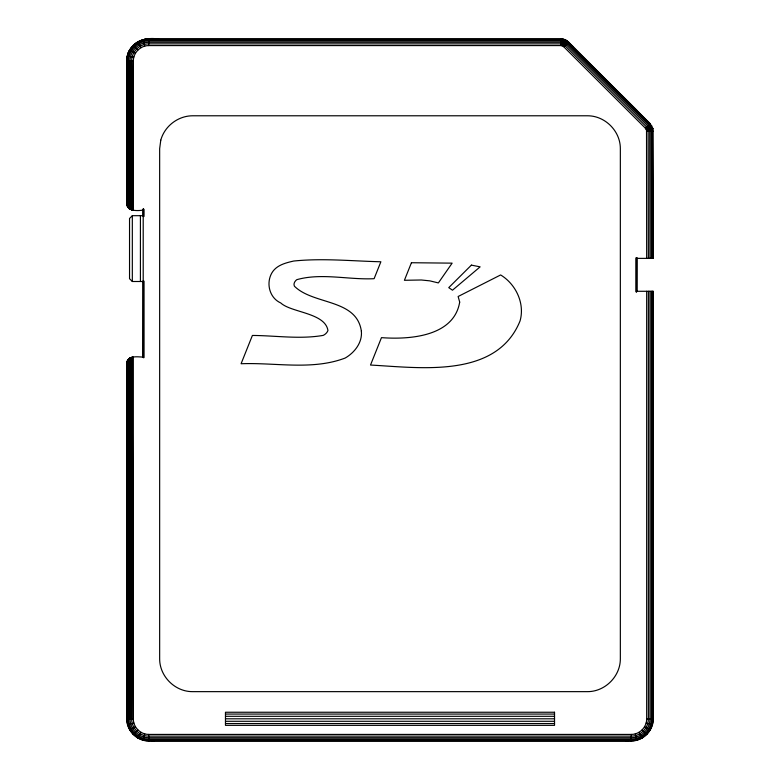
<?xml version="1.0" encoding="UTF-8"?>
<svg xmlns="http://www.w3.org/2000/svg" width="780" height="780" viewBox="0 0 780 780"><rect width="100%" height="100%" fill="white"/><g stroke="black" fill="none" stroke-linecap="round" stroke-linejoin="round"><path stroke-width="1.17" d="M143.208 357.094C138.118 356.947 128.398 355.134 126.877 362.378L126.75 719.062C126.672 730.801 136.948 741.078 148.688 741L631.312 741C643.051 741.078 653.328 730.801 653.25 719.062L653.25 291.281L636.792 291.281M653.026 291.281L653.026 719.062C653.094 730.684 642.934 740.844 631.312 740.776L148.688 740.776C137.066 740.844 126.906 730.684 126.974 719.062L127.296 361.052L130.046 357.971L133.331 357.094L133.331 719.062C133.282 727.282 140.468 734.467 148.688 734.419L631.312 734.419C639.532 734.467 646.717 727.282 646.669 719.062L646.669 291.281M652.373 291.281L652.373 719.062C652.441 730.333 642.583 740.191 631.312 740.123L148.688 740.123C137.416 740.191 127.559 730.333 127.627 719.062L127.93 359.921L128.68 719.062C128.612 729.768 137.982 739.138 148.688 739.069L631.312 739.069C642.018 739.138 651.388 729.768 651.319 719.062L651.319 291.281M128.788 358.917L128.68 719.062L129.821 358.108L132.171 357.201L133.331 719.062L126.75 719.062L126.75 363.675L127.296 361.052L127.627 719.062M143.588 357.689L143.618 281.034M143.647 216.538L143.656 209.235M636.109 291.886L636.129 257.81M653.026 258.375L652.655 128.515L649.876 123.698L566.329 40.667L560.957 39.224L148.688 39.224C137.066 39.156 126.906 49.316 126.974 60.938L126.75 203.531C126.906 211.702 137.904 210.873 143.208 210.112M649.954 291.281L649.954 719.062C650.023 729.047 641.297 737.773 631.312 737.704L148.688 737.704C138.703 737.773 129.977 729.047 130.046 719.062L130.982 357.532L131.625 719.062C131.566 728.188 139.561 736.183 148.688 736.125L631.312 736.125C640.438 736.183 648.433 728.188 648.375 719.062L648.375 291.281M131.625 719.062L132.171 357.201M652.373 258.375L652.021 128.68L649.418 124.156L565.997 41.233L560.957 39.877L148.688 39.877C137.416 39.809 127.559 49.666 127.627 60.938L127.101 205.647L129.158 208.621L133.331 210.112L133.331 60.938C133.282 52.718 140.468 45.532 148.688 45.581L560.957 45.581L563.15 46.166L645.382 128.193L646.523 130.162L646.669 258.375M651.319 258.375L651.017 128.953L648.677 124.897L565.481 42.139L560.957 40.93L148.688 40.93C137.982 40.862 128.612 50.232 128.68 60.938L127.949 207.314L127.627 60.938M649.954 258.375L649.701 129.304L647.712 125.863L564.798 43.319L560.957 42.296L148.688 42.296C138.703 42.227 129.977 50.953 130.046 60.938L129.158 208.621L128.68 60.938M648.375 258.375L648.16 129.714L646.591 126.984L563.999 44.694L560.957 43.875L148.688 43.875C139.561 43.816 131.566 51.812 131.625 60.938L131.557 209.869L132.454 210.054L133.331 60.938L126.75 60.938L127.101 205.647L126.974 60.938M126.75 363.675L127.627 360.389L130.046 357.971M143.013 740.249L144.709 733.892M562.087 45.727L563.794 39.37L568.717 42.217L650.033 123.532L652.88 128.456L653.25 258.375L636.792 258.375M563.979 40.346L564.242 39.507L566.641 40.589L560.957 39L148.688 39C137.007 38.805 126.535 49.179 126.75 60.938C126.487 44.665 144.095 35.802 158.564 39.224L158.564 39M137.719 738.065L141.005 732.361M563.15 46.166L566.446 40.472L573.3 46.858M143.208 215.689L132.327 215.689L129.538 218.468L129.538 278.714L132.327 281.502L143.208 281.502M564.057 46.868L568.717 42.217M645.382 128.193L650.033 123.532M133.175 734.575L137.826 729.924M646.084 129.1L651.778 125.804M135.389 726.745L129.685 730.031M636.188 110.545L636.792 110.302L621.446 95.092L636.636 110.36L621.446 95.56L636.188 110.545L630.981 105.544M646.523 130.162L652.88 128.456M127.501 724.737L133.858 723.041M158.564 39.224C149.575 38.873 140.166 38.288 133.263 45.337C128.953 50.71 123.562 56.882 133.858 56.959M646.669 131.293L653.25 131.293M225.469 714.061L554.531 714.061M225.469 716.313L554.531 716.313M225.469 718.799L554.531 718.799M646.669 719.062L653.25 719.062M225.469 721.285L554.531 721.285M225.469 723.538L554.531 723.538M561.191 39L560.957 45.581M563.794 39.37L560.957 39L566.446 40.472M148.688 39.253L150.881 39.4M561.658 39.215L564.242 39.507L561.658 39.02M652.499 724.737L646.142 723.041M131.625 209.888L128.68 208.182L126.974 205.237M129.685 49.969L135.389 53.264M644.611 726.745L650.315 730.031M566.524 40.784L568.552 42.373M143.725 40.102L143.208 39.692L148.688 39L148.688 45.581M624.039 98.875L626.642 101.371M133.175 45.425L137.826 50.076M642.174 729.924L646.825 734.575M638.986 732.361L642.281 738.065M141.014 47.639L137.719 41.935M636.987 740.249L635.291 733.892M143.013 39.751L144.709 46.108M132.454 210.054L131.625 60.938L130.357 209.401L130.046 60.938M636.285 257.81L636.304 291.886M143.812 209.235L143.812 216.538M143.851 281.034L143.891 357.689M129.821 358.108L130.046 719.062M126.877 362.378L126.974 719.062M636.792 257.624L636.792 291.71M631.312 734.419L631.312 741M621.446 94.945L621.446 96.369M148.688 734.419L148.688 741M143.208 208.933L143.208 357.474M140.419 215.689L140.419 281.502M132.327 215.689L132.327 281.502M143.296 280.839L143.276 357.523L143.374 280.839M143.305 209.011L143.305 216.314L143.364 209.011M636.626 257.673L636.617 291.759L636.675 257.673M361.364 331.188C362.485 342.537 354.598 352.589 345.209 358.03C312.302 370.598 275.369 362.388 241.088 363.743L252.398 335.449C275.896 335.605 299.998 339.456 323.242 335.38C325.309 334.357 327.103 332.699 327.951 330.525C325.202 312.731 291.086 312.653 280.741 302.952C269.519 297.95 265.912 283.462 271.752 273.117C276.218 265.229 285.509 262.889 293.699 261.037C322.706 258.043 351.839 261.076 380.874 261.768L374.107 278.694C348.709 279.962 321.477 272.668 296.751 279.689C294.83 281.151 293.202 283.803 294.421 286.211C313.453 305.107 356.704 298.594 361.364 331.188M459.693 302.094C453.95 336.726 409.188 339.719 381.469 337.642L370.51 365.05C419.962 367.663 496.567 378.973 520.065 320.902C525.038 303.42 515.853 284.164 500.633 274.95L458.133 296.498L459.693 302.094M160.778 140.166L159.656 148.688L159.656 658.73C159.549 676.348 174.954 691.753 192.562 691.645L587.438 691.645C605.046 691.753 620.451 676.348 620.344 658.73L620.344 148.688C620.451 131.079 605.046 115.674 587.438 115.781L192.562 115.781C178.016 115.859 164.619 126.136 160.778 140.166M411.43 262.733L404.41 280.293L421.327 279.991L429.829 280.858L438.38 282.925L452.137 263.143L411.43 262.733M471.393 265.122L448.753 287.635L452.488 290.199L480.129 266.848L471.393 265.122M145.012 39.312L143.345 39.8L145.012 39.312M628.67 740.63L625.823 741L628.67 740.63M554.531 712.247L225.469 712.247L225.469 725.351L554.531 725.351L554.531 712.247M154.167 740.776L151.33 740.63L154.167 740.776"/></g></svg>
